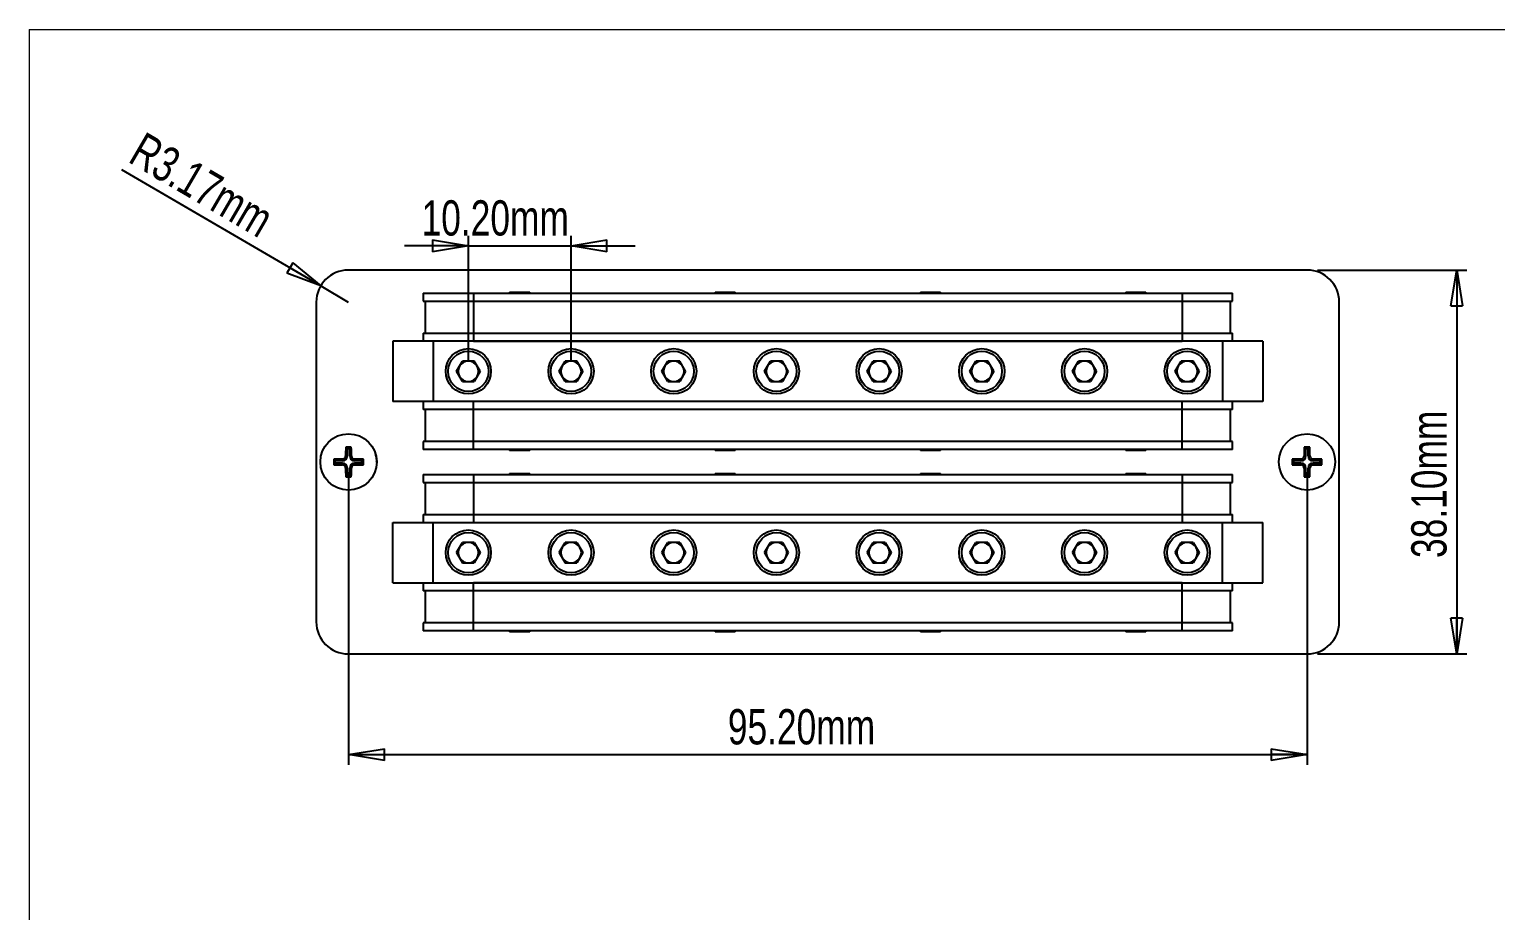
# Model space of a CAD drawing. Header units: millimetres. Extents: x 5 to 292, y 4 to 204.
# Drawn here: x 4.9 to 150.6, y 117 to 204.5 of the extents above; entities that cross this region are included whole.
import ezdxf

# ---------------------------------------------------------------- set-up
doc = ezdxf.new("R2010")
doc.units = ezdxf.units.MM
doc.layers.add('LAYER_1', color=179, linetype='Continuous')
doc.styles.add('SLDTEXTSTYLE0', font='TXT', dxfattribs={"width": 0.75})
doc.dimstyles.new('SLDDIMSTYLE0', dxfattribs={"dimtxt": 3.5, "dimasz": 3.556, "dimexe": 0, "dimexo": 0.0625, "dimgap": 0.875, "dimtad": 1, "dimrnd": 1e-09, "dimzin": 4, "dimdsep": 46, "dimtxsty": 'SLDTEXTSTYLE0', "dimblk1": 'CLOSED', "dimblk2": 'CLOSED', "dimsah": 1, "dimcen": 0.09, "dimadec": 0, "dimazin": 1, "dimtfac": 1, "dimtofl": 0, "dimtmove": 0, "dimatfit": 3, "dimldrblk": 'CLOSED', "dimfxl": 1, "dimfrac": 2, "dimtolj": 1, "dimtzin": 12, "dimarcsym": 0})
doc.dimstyles.new('SLDDIMSTYLE2', dxfattribs={"dimtxt": 3.5, "dimasz": 3.556, "dimexe": 0, "dimexo": 0.0625, "dimgap": 0.875, "dimtad": 1, "dimrnd": 1e-09, "dimzin": 4, "dimdsep": 46, "dimtxsty": 'SLDTEXTSTYLE0', "dimblk1": 'CLOSED', "dimblk2": 'CLOSED', "dimsah": 1, "dimcen": 0.09, "dimadec": 0, "dimazin": 1, "dimtfac": 1, "dimtmove": 0, "dimatfit": 0, "dimldrblk": 'CLOSED', "dimfxl": 1, "dimfrac": 2, "dimtolj": 1, "dimtzin": 12, "dimarcsym": 0})
doc.dimstyles.new('SLDDIMSTYLE3', dxfattribs={"dimtxt": 3.5, "dimasz": 3.556, "dimexe": 0, "dimexo": 0.0625, "dimgap": 0.875, "dimtad": 1, "dimrnd": 1e-09, "dimzin": 12, "dimdsep": 46, "dimtxsty": 'SLDTEXTSTYLE0', "dimblk1": 'CLOSED', "dimblk2": 'CLOSED', "dimsah": 1, "dimcen": 0, "dimadec": 0, "dimazin": 3, "dimtfac": 1, "dimtofl": 0, "dimtmove": 0, "dimatfit": 3, "dimldrblk": 'CLOSED', "dimfxl": 1, "dimfrac": 2, "dimtolj": 1, "dimtzin": 12, "dimarcsym": 0})

# ---------------------------------------------------------------- blocks, each defined once
blk = doc.blocks.new('_CLOSED')
at = {"color": 0, "linetype": 'ByBlock', "lineweight": -2}
for p, q in [((-1, 0.166667), (0, 0)), ((-1, 0.166667), (-1, -0.166667)), ((0, 0), (-1, -0.166667)), ((0, 0), (-1, 0))]:
    blk.add_line(p, q, dxfattribs=at)
blk = doc.blocks.new('_D_4')
at = {"layer": 'LAYER_1'}
for p, q in [((48.53, 171.53), (48.53, 183.99)), ((58.73, 171.53), (58.73, 183.99)), ((48.53, 182.99), (42.18, 182.99)), ((48.53, 182.99), (58.73, 182.99)), ((58.73, 182.99), (65.08, 182.99))]:
    blk.add_line(p, q, dxfattribs=at)
at = {"layer": 'LAYER_1', "xscale": 3.556, "yscale": 3.556}
blk.add_blockref('_CLOSED', (48.53, 182.99, 18.72), dxfattribs=at)
at = {"layer": 'LAYER_1', "xscale": 3.556, "yscale": 3.556, "rotation": 180}
blk.add_blockref('_CLOSED', (58.73, 182.99, 18.72), dxfattribs=at)
at = {"layer": 'LAYER_1', "insert": (43.88, 187.51), "char_height": 3.5, "attachment_point": 1, "style": 'SLDTEXTSTYLE0'}
blk.add_mtext('10.20mm', dxfattribs=at)
blk = doc.blocks.new('_D_5')
at = {"layer": 'LAYER_1'}
for p, q in [((132.86, 180.58), (147.69, 180.58)), ((146.69, 180.58), (146.69, 142.48)), ((132.86, 142.48), (147.69, 142.48))]:
    blk.add_line(p, q, dxfattribs=at)
at = {"layer": 'LAYER_1', "xscale": 3.556, "yscale": 3.556}
for p, rotation in [((146.69, 180.58, 18.72), 90), ((146.69, 142.48, 18.72), 270)]:
    blk.add_blockref('_CLOSED', p, dxfattribs=dict(at, rotation=rotation))
at = {"layer": 'LAYER_1', "insert": (142.18, 152), "char_height": 3.5, "attachment_point": 1, "rotation": 90, "style": 'SLDTEXTSTYLE0'}
blk.add_mtext('38.10mm', dxfattribs=at)
blk = doc.blocks.new('_D_6')
at = {"layer": 'LAYER_1'}
for q in [(14.12, 190.54), (36.6, 177.41)]:
    blk.add_line((33.86, 179.01), q, dxfattribs=at)
at = {"layer": 'LAYER_1', "xscale": 3.556, "yscale": 3.556, "rotation": 329.7113567142}
blk.add_blockref('_CLOSED', (33.86, 179.01, 18.72), dxfattribs=at)
at = {"layer": 'LAYER_1', "insert": (16.37, 194.4), "char_height": 3.5, "attachment_point": 1, "rotation": 329.7114, "style": 'SLDTEXTSTYLE0'}
blk.add_mtext('R3.17mm', dxfattribs=at)
blk = doc.blocks.new('_D_7')
at = {"layer": 'LAYER_1'}
for p, q in [((36.63, 160.53), (36.63, 131.48)), ((131.83, 160.53), (131.83, 131.48)), ((36.63, 132.48), (131.83, 132.48))]:
    blk.add_line(p, q, dxfattribs=at)
at = {"layer": 'LAYER_1', "xscale": 3.556, "yscale": 3.556, "rotation": 180}
blk.add_blockref('_CLOSED', (36.63, 132.48, 18.72), dxfattribs=at)
at = {"layer": 'LAYER_1', "xscale": 3.556, "yscale": 3.556}
blk.add_blockref('_CLOSED', (131.83, 132.48, 18.72), dxfattribs=at)
at = {"layer": 'LAYER_1', "insert": (74.3, 137), "char_height": 3.5, "attachment_point": 1, "style": 'SLDTEXTSTYLE0'}
blk.add_mtext('95.20mm', dxfattribs=at)

msp = doc.modelspace()

# ---------------------------------------------------------------- linework, layer by layer
at = {"color": 7, "linetype": 'Continuous', "lineweight": 18}
for q in [(291.92, 204.48), (4.92, 4.48)]:
    msp.add_line((4.92, 204.48), q, dxfattribs=at)
at = {"color": 7, "linetype": 'Continuous', "lineweight": 25}
for p, q in [((131.855, 180.584), (36.595, 180.584)), ((44.025, 178.294), (44.025, 177.494)), ((44.025, 178.294), (49.025, 178.294)), ((49.025, 178.294), (49.025, 177.494)), ((49.025, 178.294), (119.425, 178.294)), ((52.625, 178.394), (52.625, 178.294)), ((52.625, 178.394), (54.625, 178.394)), ((54.625, 178.294), (54.625, 178.394)), ((73.025, 178.394), (73.025, 178.294)), ((73.025, 178.394), (75.025, 178.394)), ((75.025, 178.294), (75.025, 178.394)), ((93.425, 178.394), (93.425, 178.294)), ((93.425, 178.394), (95.425, 178.394)), ((95.425, 178.294), (95.425, 178.394)), ((113.825, 178.394), (113.825, 178.294)), ((113.825, 178.394), (115.825, 178.394)), ((115.825, 178.294), (115.825, 178.394)), ((119.425, 178.294), (119.425, 177.494)), ((119.425, 178.294), (124.425, 178.294)), ((124.425, 177.494), (124.425, 178.294)), ((33.425, 177.414), (33.425, 145.654)), ((44.025, 177.494), (49.025, 177.494)), ((44.225, 177.494), (44.225, 174.334)), ((49.025, 177.494), (119.425, 177.494)), ((49.025, 177.494), (49.025, 174.334)), ((119.425, 177.494), (124.425, 177.494)), ((119.425, 177.494), (119.425, 174.334)), ((124.225, 174.334), (124.225, 177.494)), ((135.025, 145.654), (135.025, 177.414)), ((45.025, 173.534), (41.025, 173.534)), ((41.025, 173.534), (41.025, 167.534)), ((44.025, 174.334), (44.025, 173.534)), ((44.025, 174.334), (49.025, 174.334)), ((123.425, 173.534), (45.025, 173.534)), ((45.025, 173.534), (45.025, 167.534)), ((49.025, 174.334), (49.025, 173.534)), ((49.025, 174.334), (119.425, 174.334)), ((49.025, 173.534), (119.425, 173.534)), ((119.425, 174.334), (119.425, 173.534)), ((119.425, 174.334), (124.425, 174.334)), ((127.425, 173.534), (123.425, 173.534)), ((123.425, 173.534), (123.425, 167.534)), ((124.425, 173.534), (124.425, 174.334)), ((127.425, 173.534), (127.425, 167.534)), ((47.344, 170.534), (47.935, 171.557)), ((47.935, 169.512), (47.344, 170.534)), ((49.115, 171.557), (47.935, 171.557)), ((49.706, 170.534), (49.115, 171.557)), ((49.706, 170.534), (49.115, 169.512)), ((57.544, 170.534), (58.135, 171.557)), ((58.135, 169.512), (57.544, 170.534)), ((59.315, 171.557), (58.135, 171.557)), ((59.906, 170.534), (59.315, 171.557)), ((59.906, 170.534), (59.315, 169.512)), ((67.744, 170.534), (68.335, 171.557)), ((68.335, 169.512), (67.744, 170.534)), ((69.515, 171.557), (68.335, 171.557)), ((70.106, 170.534), (69.515, 171.557)), ((70.106, 170.534), (69.515, 169.512)), ((77.944, 170.534), (78.535, 171.557)), ((78.535, 169.512), (77.944, 170.534)), ((79.715, 171.557), (78.535, 171.557)), ((80.306, 170.534), (79.715, 171.557)), ((80.306, 170.534), (79.715, 169.512)), ((88.144, 170.534), (88.735, 171.557)), ((88.735, 169.512), (88.144, 170.534)), ((89.915, 171.557), (88.735, 171.557)), ((90.506, 170.534), (89.915, 171.557)), ((90.506, 170.534), (89.915, 169.512)), ((98.344, 170.534), (98.935, 171.557)), ((98.935, 169.512), (98.344, 170.534)), ((100.115, 171.557), (98.935, 171.557)), ((100.706, 170.534), (100.115, 171.557)), ((100.706, 170.534), (100.115, 169.512)), ((108.544, 170.534), (109.135, 171.557)), ((109.135, 169.512), (108.544, 170.534)), ((110.315, 171.557), (109.135, 171.557)), ((110.906, 170.534), (110.315, 171.557)), ((110.906, 170.534), (110.315, 169.512)), ((118.744, 170.534), (119.335, 171.557)), ((119.335, 169.512), (118.744, 170.534)), ((120.515, 171.557), (119.335, 171.557)), ((121.106, 170.534), (120.515, 171.557)), ((121.106, 170.534), (120.515, 169.512)), ((47.935, 169.512), (49.115, 169.512)), ((58.135, 169.512), (59.315, 169.512)), ((68.335, 169.512), (69.515, 169.512)), ((78.535, 169.512), (79.715, 169.512)), ((88.735, 169.512), (89.915, 169.512)), ((98.935, 169.512), (100.115, 169.512)), ((109.135, 169.512), (110.315, 169.512)), ((119.335, 169.512), (120.515, 169.512)), ((45.025, 167.534), (41.025, 167.534)), ((44.025, 167.534), (44.025, 166.734)), ((123.425, 167.534), (45.025, 167.534)), ((49.025, 166.734), (49.025, 167.534)), ((119.425, 167.534), (49.025, 167.534)), ((119.425, 166.734), (119.425, 167.534)), ((127.425, 167.534), (123.425, 167.534)), ((124.425, 166.734), (124.425, 167.534)), ((49.025, 166.734), (44.025, 166.734)), ((44.225, 166.734), (44.225, 163.574)), ((119.425, 166.734), (49.025, 166.734)), ((49.025, 163.574), (49.025, 166.734)), ((124.425, 166.734), (119.425, 166.734)), ((119.425, 163.574), (119.425, 166.734)), ((124.225, 163.574), (124.225, 166.734)), ((44.025, 163.574), (44.025, 162.774)), ((49.025, 163.574), (44.025, 163.574)), ((49.025, 162.774), (49.025, 163.574)), ((119.425, 163.574), (49.025, 163.574)), ((119.425, 162.774), (119.425, 163.574)), ((124.425, 163.574), (119.425, 163.574)), ((124.425, 162.774), (124.425, 163.574)), ((35.306, 161.654), (35.153, 161.807)), ((36.025, 161.654), (36.025, 161.828)), ((36.506, 162.134), (36.331, 162.134)), ((36.506, 162.854), (36.353, 163.007)), ((36.506, 162.134), (36.506, 162.854)), ((36.745, 162.854), (36.506, 162.854)), ((36.745, 162.854), (36.898, 163.007)), ((36.745, 162.134), (36.745, 162.854)), ((36.745, 162.134), (36.919, 162.134)), ((37.225, 161.654), (37.225, 161.828)), ((37.945, 161.654), (38.098, 161.807)), ((49.025, 162.774), (44.025, 162.774)), ((119.425, 162.774), (49.025, 162.774)), ((52.625, 162.774), (52.625, 162.674)), ((54.625, 162.674), (52.625, 162.674)), ((54.625, 162.674), (54.625, 162.774)), ((73.025, 162.774), (73.025, 162.674)), ((75.025, 162.674), (73.025, 162.674)), ((75.025, 162.674), (75.025, 162.774)), ((93.425, 162.774), (93.425, 162.674)), ((95.425, 162.674), (93.425, 162.674)), ((95.425, 162.674), (95.425, 162.774)), ((113.825, 162.774), (113.825, 162.674)), ((115.825, 162.674), (113.825, 162.674)), ((115.825, 162.674), (115.825, 162.774)), ((124.425, 162.774), (119.425, 162.774)), ((130.506, 161.654), (130.353, 161.807)), ((131.225, 161.654), (131.225, 161.828)), ((131.706, 162.134), (131.531, 162.134)), ((131.706, 162.854), (131.553, 163.007)), ((131.706, 162.134), (131.706, 162.854)), ((131.945, 162.854), (131.706, 162.854)), ((131.945, 162.854), (132.098, 163.007)), ((131.945, 162.134), (131.945, 162.854)), ((131.945, 162.134), (132.119, 162.134)), ((132.425, 161.654), (132.425, 161.828)), ((133.145, 161.654), (133.298, 161.807)), ((35.306, 161.415), (35.153, 161.262)), ((36.025, 161.654), (35.306, 161.654)), ((35.306, 161.415), (35.306, 161.654)), ((36.025, 161.415), (35.306, 161.415)), ((36.025, 161.415), (36.025, 161.24)), ((36.506, 160.934), (36.331, 160.934)), ((36.506, 160.215), (36.353, 160.062)), ((36.506, 160.215), (36.506, 160.934)), ((36.745, 160.215), (36.506, 160.215)), ((36.745, 160.934), (36.919, 160.934)), ((36.745, 160.215), (36.745, 160.934)), ((36.745, 160.215), (36.898, 160.062)), ((37.945, 161.654), (37.225, 161.654)), ((37.225, 161.415), (37.225, 161.24)), ((37.945, 161.415), (37.225, 161.415)), ((37.945, 161.415), (37.945, 161.654)), ((37.945, 161.415), (38.098, 161.262)), ((44.025, 160.294), (44.025, 159.494)), ((44.025, 160.294), (49.025, 160.294)), ((49.025, 160.294), (49.025, 159.494)), ((49.025, 160.294), (119.425, 160.294)), ((52.625, 160.394), (52.625, 160.294)), ((52.625, 160.394), (54.625, 160.394)), ((54.625, 160.294), (54.625, 160.394)), ((73.025, 160.394), (73.025, 160.294)), ((73.025, 160.394), (75.025, 160.394)), ((75.025, 160.294), (75.025, 160.394)), ((93.425, 160.394), (93.425, 160.294)), ((93.425, 160.394), (95.425, 160.394)), ((95.425, 160.294), (95.425, 160.394)), ((113.825, 160.394), (113.825, 160.294)), ((113.825, 160.394), (115.825, 160.394)), ((115.825, 160.294), (115.825, 160.394)), ((119.425, 160.294), (119.425, 159.494)), ((119.425, 160.294), (124.425, 160.294)), ((124.425, 159.494), (124.425, 160.294)), ((130.506, 161.415), (130.353, 161.262)), ((131.225, 161.654), (130.506, 161.654)), ((130.506, 161.415), (130.506, 161.654)), ((131.225, 161.415), (130.506, 161.415)), ((131.225, 161.415), (131.225, 161.24)), ((131.706, 160.934), (131.531, 160.934)), ((131.706, 160.215), (131.553, 160.062)), ((131.706, 160.215), (131.706, 160.934)), ((131.945, 160.215), (131.706, 160.215)), ((131.945, 160.934), (132.119, 160.934)), ((131.945, 160.215), (131.945, 160.934)), ((131.945, 160.215), (132.098, 160.062)), ((133.145, 161.654), (132.425, 161.654)), ((132.425, 161.415), (132.425, 161.24)), ((133.145, 161.415), (132.425, 161.415)), ((133.145, 161.415), (133.145, 161.654)), ((133.145, 161.415), (133.298, 161.262)), ((44.025, 159.494), (49.025, 159.494)), ((44.225, 159.494), (44.225, 156.334)), ((49.025, 159.494), (119.425, 159.494)), ((49.025, 159.494), (49.025, 156.334)), ((119.425, 159.494), (124.425, 159.494)), ((119.425, 159.494), (119.425, 156.334)), ((124.225, 156.334), (124.225, 159.494)), ((44.025, 156.334), (44.025, 155.534)), ((44.025, 156.334), (49.025, 156.334)), ((49.025, 156.334), (49.025, 155.534)), ((49.025, 156.334), (119.425, 156.334)), ((119.425, 156.334), (119.425, 155.534)), ((119.425, 156.334), (124.425, 156.334)), ((124.425, 155.534), (124.425, 156.334)), ((41.025, 149.534), (41.025, 155.534)), ((41.025, 155.534), (45.025, 155.534)), ((45.025, 149.534), (45.025, 155.534)), ((45.025, 155.534), (123.425, 155.534)), ((49.025, 155.534), (119.425, 155.534)), ((123.425, 149.534), (123.425, 155.534)), ((123.425, 155.534), (127.425, 155.534)), ((127.425, 149.534), (127.425, 155.534)), ((47.344, 152.534), (47.935, 153.557)), ((49.115, 153.557), (47.935, 153.557)), ((49.115, 153.557), (49.706, 152.534)), ((57.544, 152.534), (58.135, 153.557)), ((59.315, 153.557), (58.135, 153.557)), ((59.315, 153.557), (59.906, 152.534)), ((67.744, 152.534), (68.335, 153.557)), ((69.515, 153.557), (68.335, 153.557)), ((69.515, 153.557), (70.106, 152.534)), ((77.944, 152.534), (78.535, 153.557)), ((79.715, 153.557), (78.535, 153.557)), ((79.715, 153.557), (80.306, 152.534)), ((88.144, 152.534), (88.735, 153.557)), ((89.915, 153.557), (88.735, 153.557)), ((89.915, 153.557), (90.506, 152.534)), ((98.344, 152.534), (98.935, 153.557)), ((100.115, 153.557), (98.935, 153.557)), ((100.115, 153.557), (100.706, 152.534)), ((108.544, 152.534), (109.135, 153.557)), ((110.315, 153.557), (109.135, 153.557)), ((110.315, 153.557), (110.906, 152.534)), ((118.744, 152.534), (119.335, 153.557)), ((120.515, 153.557), (119.335, 153.557)), ((120.515, 153.557), (121.106, 152.534)), ((47.344, 152.534), (47.935, 151.512)), ((47.935, 151.512), (49.115, 151.512)), ((49.706, 152.534), (49.115, 151.512)), ((57.544, 152.534), (58.135, 151.512)), ((58.135, 151.512), (59.315, 151.512)), ((59.906, 152.534), (59.315, 151.512)), ((67.744, 152.534), (68.335, 151.512)), ((68.335, 151.512), (69.515, 151.512)), ((70.106, 152.534), (69.515, 151.512)), ((77.944, 152.534), (78.535, 151.512)), ((78.535, 151.512), (79.715, 151.512)), ((80.306, 152.534), (79.715, 151.512)), ((88.144, 152.534), (88.735, 151.512)), ((88.735, 151.512), (89.915, 151.512)), ((90.506, 152.534), (89.915, 151.512)), ((98.344, 152.534), (98.935, 151.512)), ((98.935, 151.512), (100.115, 151.512)), ((100.706, 152.534), (100.115, 151.512)), ((108.544, 152.534), (109.135, 151.512)), ((109.135, 151.512), (110.315, 151.512)), ((110.906, 152.534), (110.315, 151.512)), ((118.744, 152.534), (119.335, 151.512)), ((119.335, 151.512), (120.515, 151.512)), ((121.106, 152.534), (120.515, 151.512)), ((41.025, 149.534), (45.025, 149.534)), ((44.025, 149.534), (44.025, 148.734)), ((49.025, 148.734), (44.025, 148.734)), ((44.225, 148.734), (44.225, 145.574)), ((45.025, 149.534), (123.425, 149.534)), ((49.025, 148.734), (49.025, 149.534)), ((119.425, 149.534), (49.025, 149.534)), ((119.425, 148.734), (49.025, 148.734)), ((49.025, 145.574), (49.025, 148.734)), ((119.425, 148.734), (119.425, 149.534)), ((124.425, 148.734), (119.425, 148.734)), ((119.425, 145.574), (119.425, 148.734)), ((123.425, 149.534), (127.425, 149.534)), ((124.225, 145.574), (124.225, 148.734)), ((124.425, 148.734), (124.425, 149.534)), ((44.025, 145.574), (44.025, 144.774)), ((49.025, 145.574), (44.025, 145.574)), ((49.025, 144.774), (44.025, 144.774)), ((49.025, 144.774), (49.025, 145.574)), ((119.425, 145.574), (49.025, 145.574)), ((119.425, 144.774), (49.025, 144.774)), ((52.625, 144.774), (52.625, 144.674)), ((54.625, 144.674), (52.625, 144.674)), ((54.625, 144.674), (54.625, 144.774)), ((73.025, 144.774), (73.025, 144.674)), ((75.025, 144.674), (73.025, 144.674)), ((75.025, 144.674), (75.025, 144.774)), ((93.425, 144.774), (93.425, 144.674)), ((95.425, 144.674), (93.425, 144.674)), ((95.425, 144.674), (95.425, 144.774)), ((113.825, 144.774), (113.825, 144.674)), ((115.825, 144.674), (113.825, 144.674)), ((115.825, 144.674), (115.825, 144.774)), ((119.425, 144.774), (119.425, 145.574)), ((124.425, 145.574), (119.425, 145.574)), ((124.425, 144.774), (119.425, 144.774)), ((124.425, 144.774), (124.425, 145.574)), ((36.595, 142.484), (131.855, 142.484))]:
    msp.add_line(p, q, dxfattribs=at)
for centre, radius in [((48.525, 170.534), 2.25), ((48.525, 170.534), 2), ((58.725, 170.534), 2.25), ((58.725, 170.534), 2), ((68.925, 170.534), 2.25), ((68.925, 170.534), 2), ((79.125, 170.534), 2.25), ((79.125, 170.534), 2), ((89.325, 170.534), 2.25), ((89.325, 170.534), 2), ((99.525, 170.534), 2.25), ((99.525, 170.534), 2), ((109.725, 170.534), 2.25), ((109.725, 170.534), 2), ((119.925, 170.534), 2.25), ((119.925, 170.534), 2), ((36.625, 161.534), 2.8), ((131.825, 161.534), 2.8), ((48.525, 152.534), 2.25), ((48.525, 152.534), 2), ((58.725, 152.534), 2.25), ((58.725, 152.534), 2), ((68.925, 152.534), 2.25), ((68.925, 152.534), 2), ((79.125, 152.534), 2.25), ((79.125, 152.534), 2), ((89.325, 152.534), 2.25), ((89.325, 152.534), 2), ((99.525, 152.534), 2.25), ((99.525, 152.534), 2), ((109.725, 152.534), 2.25), ((109.725, 152.534), 2), ((119.925, 152.534), 2.25), ((119.925, 152.534), 2)]:
    msp.add_circle(centre, radius, dxfattribs=at)
for centre, radius, start, end in [((36.595, 177.414), 3.17, 90, 180), ((131.855, 177.414), 3.17, 0, 90), ((48.525, 170.534), 1.023, 150, 210), ((48.525, 170.534), 1.023, 90, 150), ((48.525, 170.534), 1.023, 30, 90), ((48.525, 170.534), 1.023, 330, 30), ((58.725, 170.534), 1.023, 150, 210), ((58.725, 170.534), 1.023, 90, 150), ((58.725, 170.534), 1.023, 30, 90), ((58.725, 170.534), 1.023, 330, 30), ((68.925, 170.534), 1.023, 150, 210), ((68.925, 170.534), 1.023, 90, 150), ((68.925, 170.534), 1.022, 30, 90), ((68.925, 170.534), 1.023, 330, 30), ((79.125, 170.534), 1.023, 150, 210), ((79.125, 170.534), 1.023, 90, 150), ((79.125, 170.534), 1.023, 30, 90), ((79.125, 170.534), 1.023, 330, 30), ((89.325, 170.534), 1.023, 150, 210), ((89.325, 170.534), 1.023, 90, 150), ((89.325, 170.534), 1.023, 30, 90), ((89.325, 170.534), 1.022, 330, 30), ((99.525, 170.534), 1.023, 150, 210), ((99.525, 170.534), 1.023, 90, 150), ((99.525, 170.534), 1.022, 30, 90), ((99.525, 170.534), 1.023, 330, 30), ((109.725, 170.534), 1.023, 150, 210), ((109.725, 170.534), 1.023, 90, 150), ((109.725, 170.534), 1.023, 30, 90), ((109.725, 170.534), 1.023, 330, 30), ((119.925, 170.534), 1.023, 150, 210), ((119.925, 170.534), 1.022, 90, 150), ((119.925, 170.534), 1.022, 30, 90), ((119.925, 170.534), 1.022, 330, 30), ((48.525, 170.534), 1.023, 210, 270), ((48.525, 170.534), 1.022, 270, 330), ((58.725, 170.534), 1.022, 210, 270), ((58.725, 170.534), 1.022, 270, 330), ((68.925, 170.534), 1.023, 210, 270), ((68.925, 170.534), 1.023, 270, 330), ((79.125, 170.534), 1.023, 210, 270), ((79.125, 170.534), 1.022, 270, 330), ((89.325, 170.534), 1.023, 210, 270), ((89.325, 170.534), 1.023, 270, 330), ((99.525, 170.534), 1.023, 210, 270), ((99.525, 170.534), 1.023, 270, 330), ((109.725, 170.534), 1.022, 210, 270), ((109.725, 170.534), 1.022, 270, 330), ((119.925, 170.534), 1.023, 210, 270), ((119.925, 170.534), 1.023, 270, 330), ((77.635, 161.534), 42.483, 179.63257, 180.36743), ((36.569, 121.865), 39.967, 90.77944, 92.03055), ((36.025, 162.134), 0.481, 270, 0), ((76.238, 161.592), 39.911, 177.96807, 179.22095), ((36.625, 120.585), 42.422, 89.63204, 90.36796), ((37.225, 162.134), 0.481, 180, 270), ((-3.065, 161.59), 39.987, 0.77976, 2.03024), ((36.681, 121.866), 39.966, 87.96943, 89.22058), ((-4.385, 161.534), 42.483, 359.63257, 0.36743), ((172.775, 161.534), 42.423, 179.63204, 180.36796), ((131.769, 121.866), 39.966, 90.77943, 92.03057), ((131.225, 162.134), 0.481, 270, 0), ((171.494, 161.59), 39.966, 177.96919, 179.22032), ((131.825, 120.585), 42.423, 89.63204, 90.36796), ((132.425, 162.134), 0.481, 180, 270), ((92.156, 161.59), 39.966, 0.77968, 2.03081), ((131.881, 121.866), 39.965, 87.96942, 89.22058), ((91.035, 161.534), 42.263, 359.63065, 0.36935), ((36.569, 201.213), 39.977, 267.96936, 269.22016), ((36.025, 160.934), 0.481, 0, 90), ((76.237, 161.477), 39.91, 180.77904, 182.03194), ((37.225, 160.934), 0.481, 90, 180), ((-3.064, 161.478), 39.986, 357.96975, 359.22025), ((36.681, 201.212), 39.976, 270.77982, 272.03066), ((131.769, 201.212), 39.976, 267.96934, 269.22018), ((131.225, 160.934), 0.481, 0, 90), ((171.493, 161.478), 39.965, 180.77966, 182.03082), ((132.425, 160.934), 0.481, 90, 180), ((92.157, 161.478), 39.965, 357.96918, 359.22034), ((131.881, 201.212), 39.975, 270.77982, 272.03067), ((36.625, 202.323), 42.262, 269.63065, 270.36935), ((131.825, 202.324), 42.263, 269.63065, 270.36935), ((48.525, 152.534), 1.023, 150, 210), ((48.525, 152.534), 1.023, 90, 150), ((48.525, 152.534), 1.023, 30, 90), ((48.525, 152.534), 1.023, 330, 30), ((58.725, 152.534), 1.023, 150, 210), ((58.725, 152.534), 1.023, 90, 150), ((58.725, 152.534), 1.023, 30, 90), ((58.725, 152.534), 1.023, 330, 30), ((68.925, 152.534), 1.023, 150, 210), ((68.925, 152.534), 1.023, 90, 150), ((68.925, 152.534), 1.023, 30, 90), ((68.925, 152.534), 1.023, 330, 30), ((79.125, 152.534), 1.023, 150, 210), ((79.125, 152.534), 1.022, 90, 150), ((79.125, 152.534), 1.023, 30, 90), ((79.125, 152.534), 1.023, 330, 30), ((89.325, 152.534), 1.023, 150, 210), ((89.325, 152.534), 1.022, 90, 150), ((89.325, 152.534), 1.023, 30, 90), ((89.325, 152.534), 1.023, 330, 30), ((99.525, 152.534), 1.023, 150, 210), ((99.525, 152.534), 1.022, 90, 150), ((99.525, 152.534), 1.022, 30, 90), ((99.525, 152.534), 1.023, 330, 30), ((109.725, 152.534), 1.022, 150, 210), ((109.725, 152.534), 1.023, 90, 150), ((109.725, 152.534), 1.023, 30, 90), ((109.725, 152.534), 1.023, 330, 30), ((119.925, 152.534), 1.023, 150, 210), ((119.925, 152.534), 1.023, 90, 150), ((119.925, 152.534), 1.023, 30, 90), ((119.925, 152.534), 1.022, 330, 30), ((48.525, 152.534), 1.023, 210, 270), ((48.525, 152.534), 1.023, 270, 330), ((58.725, 152.534), 1.022, 210, 270), ((58.725, 152.534), 1.023, 270, 330), ((68.925, 152.534), 1.023, 210, 270), ((68.925, 152.534), 1.023, 270, 330), ((79.125, 152.534), 1.023, 210, 270), ((79.125, 152.534), 1.023, 270, 330), ((89.325, 152.534), 1.023, 210, 270), ((89.325, 152.534), 1.023, 270, 330), ((99.525, 152.534), 1.023, 210, 270), ((99.525, 152.534), 1.023, 270, 330), ((109.725, 152.534), 1.022, 210, 270), ((109.725, 152.534), 1.023, 270, 330), ((119.925, 152.534), 1.023, 210, 270), ((119.925, 152.534), 1.023, 270, 330), ((36.595, 145.654), 3.17, 180, 270), ((131.855, 145.654), 3.17, 270, 0)]:
    msp.add_arc(centre, radius, start, end, dxfattribs=at)
for points, knots in [([(36.025, 161.828), (36.06, 161.832), (36.129, 161.839), (36.22, 161.893), (36.289, 161.972), (36.325, 162.057), (36.33, 162.112), (36.331, 162.134)], [0, 0, 0, 0, 0.21709074, 0.43428791, 0.64896207, 0.86273191, 1, 1, 1, 1]), ([(36.919, 162.134), (36.923, 162.1), (36.93, 162.031), (36.984, 161.939), (37.063, 161.87), (37.148, 161.834), (37.203, 161.83), (37.225, 161.828)], [0, 0, 0, 0, 0.21709055, 0.43428524, 0.64895856, 0.86273107, 1, 1, 1, 1]), ([(39.416, 161.475), (39.42, 161.537), (39.433, 161.749), (39.389, 162.043), (39.317, 162.261), (39.291, 162.337)], [0, 0, 0, 0, 0.2137053, 0.7252434, 1, 1, 1, 1]), ([(131.225, 161.828), (131.26, 161.832), (131.329, 161.839), (131.42, 161.893), (131.489, 161.972), (131.525, 162.057), (131.53, 162.112), (131.531, 162.134)], [0, 0, 0, 0, 0.21709416, 0.43429094, 0.64896473, 0.86273124, 1, 1, 1, 1]), ([(132.119, 162.134), (132.123, 162.1), (132.13, 162.031), (132.184, 161.939), (132.263, 161.87), (132.348, 161.834), (132.403, 161.83), (132.425, 161.828)], [0, 0, 0, 0, 0.2170897, 0.4342914, 0.6489601, 0.8627303, 1, 1, 1, 1]), ([(36.331, 160.934), (36.327, 160.969), (36.32, 161.038), (36.266, 161.129), (36.188, 161.198), (36.102, 161.234), (36.047, 161.239), (36.025, 161.24)], [0, 0, 0, 0, 0.2170904, 0.4342886, 0.6489696, 0.8627303, 1, 1, 1, 1]), ([(37.225, 161.24), (37.191, 161.236), (37.122, 161.229), (37.03, 161.175), (36.961, 161.097), (36.925, 161.011), (36.921, 160.956), (36.919, 160.934)], [0, 0, 0, 0, 0.2171045, 0.4342963, 0.648969, 0.8627387, 1, 1, 1, 1]), ([(131.531, 160.934), (131.527, 160.969), (131.52, 161.038), (131.466, 161.129), (131.388, 161.198), (131.302, 161.234), (131.247, 161.239), (131.225, 161.24)], [0, 0, 0, 0, 0.21709032, 0.43428586, 0.6489603, 0.86273465, 1, 1, 1, 1]), ([(132.425, 161.24), (132.391, 161.236), (132.322, 161.229), (132.23, 161.175), (132.161, 161.097), (132.125, 161.011), (132.121, 160.956), (132.119, 160.934)], [0, 0, 0, 0, 0.2170951, 0.434289, 0.6489637, 0.8627383, 1, 1, 1, 1])]:
    msp.add_open_spline(points, degree=3, knots=knots, dxfattribs=at)

# ---------------------------------------------------------------- dimensions: what is measured, and where the dimension line sits
at = {"layer": 'LAYER_1'}
dim = msp.add_radius_dim(center=(36.595, 177.414), mpoint=(33.858, 179.013), dimstyle='SLDDIMSTYLE3', dxfattribs=at)
dim.commit()
dim.dimension.update_dxf_attribs({"geometry": '_D_6', "text_midpoint": (22.824, 185.458), "dimtype": 164})
for base, p1, p2, dimstyle, picture, middle in [((58.725, 182.995), (48.525, 170.534), (58.725, 170.534), 'SLDDIMSTYLE2', '_D_4', (54.077, 182.995)), ((131.825, 132.484), (36.625, 161.534), (131.825, 161.534), 'SLDDIMSTYLE0', '_D_7', (84.497, 132.484))]:
    dim = msp.add_linear_dim(base=base, p1=p1, p2=p2, dimstyle=dimstyle, dxfattribs=at)
    dim.commit()
    dim.dimension.update_dxf_attribs({"geometry": picture, "text_midpoint": middle, "dimtype": 160})
dim = msp.add_linear_dim(base=(146.692, 142.484), p1=(131.855, 180.584), p2=(131.855, 142.484), angle=90, dimstyle='SLDDIMSTYLE0', dxfattribs=at)
dim.commit()
dim.dimension.update_dxf_attribs({"geometry": '_D_5', "text_midpoint": (146.692, 162.196), "dimtype": 160})

doc.saveas('drawing.dxf')
